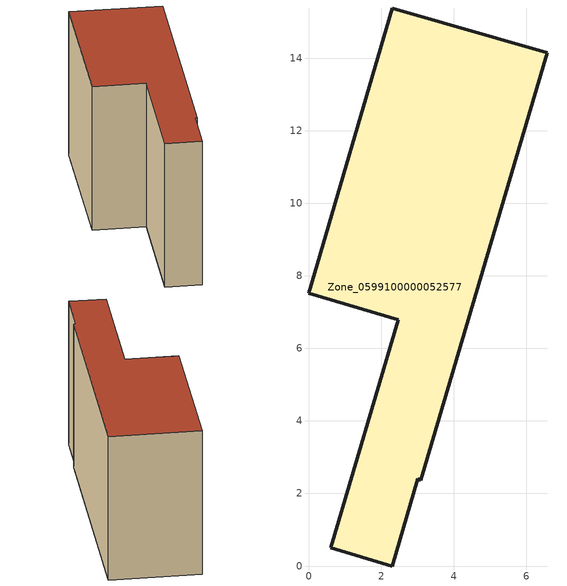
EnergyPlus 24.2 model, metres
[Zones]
Zone_0599100000052577
 floor ground (C_G): 0,7.52 2.3,15.39 6.57,14.15 3.09,2.37 3,2.4 2.3,0 0.6,0.5 2.46,6.79 z0
 wall outside (C_F): 3,2.4 3.09,2.37 6.57,14.15 2.3,15.39 0,7.52 2.46,6.79 0.6,0.5 2.3,0 3,2.4 z0:7.43
 roof outside (C_R): 0,7.52 2.46,6.79 0.6,0.5 2.3,0 3,2.4 3.09,2.37 6.57,14.15 2.3,15.39 z7.43
[BUILDING]
Pand.0599100000052577: North Axis=0; Terrain=City; Loads Convergence Tolerance Value=0.04; Temperature Convergence Tolerance Value=0.4; Solar Distribution=FullExterior; Maximum Number of Warmup Days=25; Minimum Number of Warmup Days=1
[Site:Location]
Rotterdam.The.Hague.AP_ZH_NLD Design_Conditions: Latitude=51.96; Longitude=4.45; Time Zone=1; Elevation=-4.5
[SITE:GROUNDTEMPERATURE:BUILDINGSURFACE]
18, 18, 18, 18, 18, 18, 18, 18, 18, 18, 18, 18
[MATERIAL] Thermal Absorptance=0.9; Solar Absorptance=0.7; Visible Absorptance=0.7
Name | Roughness | Thickness | Conductivity | Density | Specific Heat
G.TI.1946 | MediumSmooth | 0.15 | 1 | 540 | 1210
F.TI.1946 | Rough | 0.3 | 0.857143 | 1920 | 840
R.TI.1946 | MediumRough | 0.2 | 0.1 | 1500 | 1000
[CONSTRUCTION]
C_G: G.TI.1946
C_F: F.TI.1946
C_R: R.TI.1946
[ZONE]
Zone_0599100000052577: Type=1; Multiplier=1; Ceiling Height=Autocalculate; Volume=Autocalculate; Floor Area=autocalculate; Part of Total Floor Area=Yes
[ZONEINFILTRATION:DESIGNFLOWRATE]
Infil_Zone_0599100000052577: Zone or ZoneList or Space or SpaceList=Zone_0599100000052577; Schedule=AlwaysOn; Design Flow Rate Calculation Method=Flow/Area; Flow Rate per Floor Area=0.003; Constant Term Coefficient=1; Temperature Term Coefficient=0; Velocity Term Coefficient=0; Velocity Squared Term Coefficient=0
[HVACTEMPLATE:ZONE:IDEALLOADSAIRSYSTEM]
Zone_0599100000052577: Maximum Heating Supply Air Temperature=50; Minimum Cooling Supply Air Temperature=13; Maximum Heating Supply Air Humidity Ratio=0.0156; Minimum Cooling Supply Air Humidity Ratio=0.0077; Heating Limit=NoLimit; Cooling Limit=NoLimit; Dehumidification Control Type=ConstantSensibleHeatRatio; Cooling Sensible Heat Ratio=0.7; Dehumidification Setpoint=60; Humidification Control Type=None; Humidification Setpoint=30; Outdoor Air Method=None; Outdoor Air Flow Rate per Person=0.00944; Outdoor Air Flow Rate per Zone Floor Area=0; Outdoor Air Flow Rate per Zone=0; Demand Controlled Ventilation Type=None; Outdoor Air Economizer Type=NoEconomizer; Heat Recovery Type=None; Sensible Heat Recovery Effectiveness=0.7; Latent Heat Recovery Effectiveness=0.65
[ZONECONTROL:THERMOSTAT]
ThermostatControl_Zone_0599100000052577: Zone or ZoneList=Zone_0599100000052577; Control Type Schedule=DualSetpointControlType; Control 1=Thermostat_Zone_0599100000052577; Temperature Difference Between Cutout And Setpoint=0
[THERMOSTATSETPOINT:DUALSETPOINT]
Thermostat_Zone_0599100000052577: Heating Setpoint Temperature Schedule=HeatingSetpoint_Zone_0599100000052577; Cooling Setpoint Temperature Schedule=CoolingSetpoint_Zone_0599100000052577
[SCHEDULE:COMPACT]
HeatingSetpoint_Zone_0599100000052577: Through: 12/31, For: AllDays, Until: 24:00, 21
CoolingSetpoint_Zone_0599100000052577: Through: 12/31, For: AllDays, Until: 24:00, 24
DualSetpointControlType: Through: 12/31, For: AllDays, Until: 24:00, 4
AlwaysOn: Through: 12/31, For: AllDays, Until: 24:00, 1
